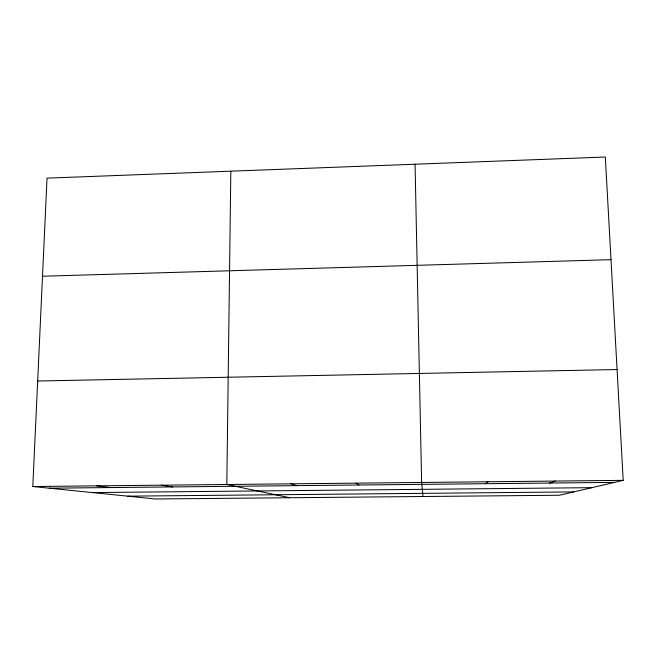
<?xml version="1.0" encoding="UTF-8"?>
<svg xmlns="http://www.w3.org/2000/svg" width="656" height="656" viewBox="0 0 656 656"><rect width="100%" height="100%" fill="white"/><g stroke="black" fill="none" stroke-linecap="round" stroke-linejoin="round"><path stroke-width="0.98" d="M230.83 171.191L226.812 484.497L289.608 497.74M32.8 486.522L47.035 178.137L605.324 157.022L623.2 480.356L559.453 495.247L155.374 498.978L32.8 486.522L623.2 480.356M485.35 483.71L488.056 481.766M549.58 483.054L555.238 481.069M42.501 276.233L610.998 259.678M37.671 381.013L617.075 369.533M49.241 488.195L614.533 482.381M92.422 492.582L591.933 487.662M127.641 496.157L573.697 491.918M96.735 485.85L110.577 487.564M161.401 485.178L172.585 486.924M291.018 483.825L296.783 485.645M355.954 483.152L358.955 485.014M422.964 496.51L421.628 482.463L415.059 164.221"/></g></svg>
